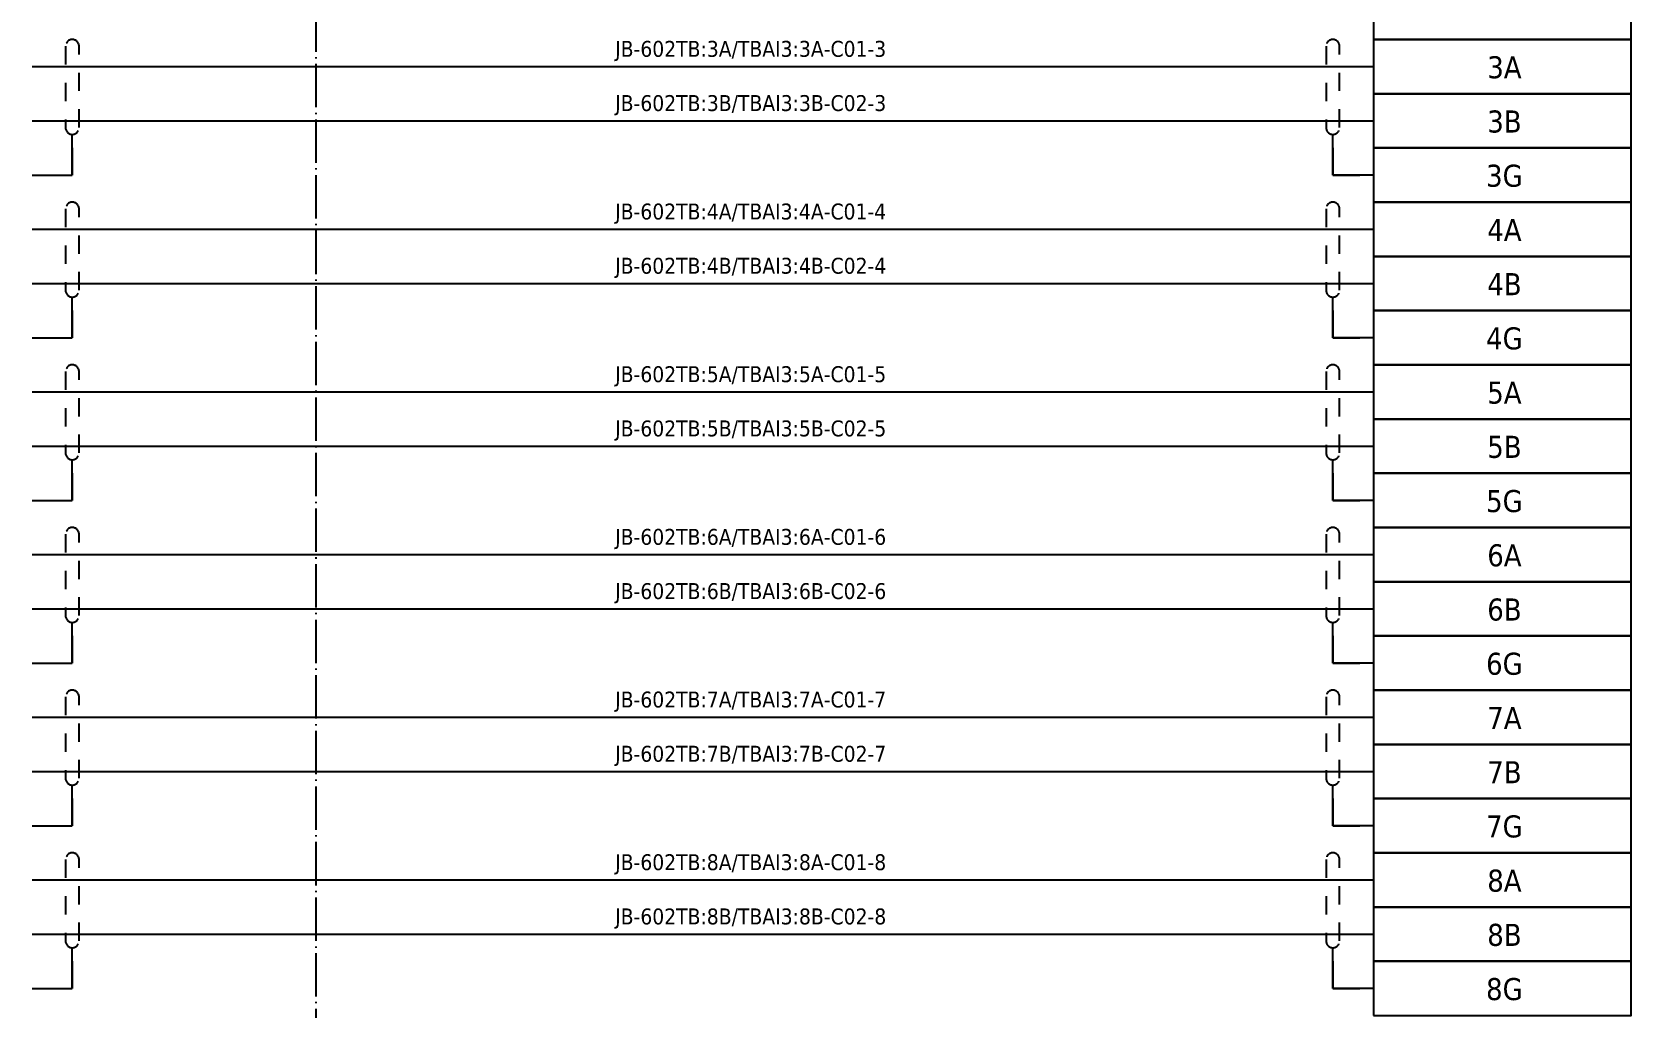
# Model space of a CAD drawing. Header units: millimetres. Extents: x 0 to 1792788, y -13 to 262234.
# Drawn here: x 89 to 207, y 151.6 to 223.6 of the extents above; entities that cross this region are included whole.
import ezdxf
from ezdxf.enums import TextEntityAlignment as Align

# ---------------------------------------------------------------- set-up
doc = ezdxf.new("R2010")
doc.units = ezdxf.units.MM
doc.linetypes.add('EPL_DASH', pattern=[1, 0.5, -0.5])
doc.linetypes.add('EPL_DASHDOT', pattern=[1, 0.8, -0.1, 0, -0.1])
for name, color, linetype, lineweight in [('EPLAN300', 5, 'Continuous', 25), ('EPLAN307', 134, 'EPL_DASHDOT', 25), ('EPLAN311', 7, 'Continuous', 25), ('EPLAN314', 5, 'EPL_DASH', 25), ('EPLAN400', 5, 'Continuous', 35), ('EPLAN405', 7, 'Continuous', 25), ('EPLAN421', 5, 'Continuous', 35), ('EPLAN433', 251, 'Continuous', 35), ('EPLAN500', 7, 'Continuous', 35), ('EPLAN501', 7, 'Continuous', 35), ('EPLAN502', 7, 'Continuous', 35), ('EPLAN503', 7, 'Continuous', 35), ('EPLAN504', 7, 'Continuous', 35), ('EPLAN546', 1, 'Continuous', 25)]:
    doc.layers.add(name, color=color, linetype=linetype, lineweight=lineweight)
doc.styles.add('Tahoma', font='')
doc.styles.get('Tahoma').set_extended_font_data('Tahoma')

# ---------------------------------------------------------------- blocks, each defined once
blk = doc.blocks.new('EPLSYM_LibrarySPECIAL_en_US_Symbol427_Variant5_Placement1_36')
at = {"layer": 'EPLAN421', "color": 5, "style": 'Tahoma'}
for tag, p in [('17_20029[1]', (-0.9525, 3.335)), ('17_20029[2]', (20.0025, 3.335))]:
    blk.add_attdef(tag, text='', height=1.1739, dxfattribs=at).set_placement(p, align=Align.BOTTOM_RIGHT)
at = {"layer": 'EPLAN433', "color": 251, "style": 'Tahoma'}
blk.add_attdef('17_20406_1', text='', height=1.6254, dxfattribs=at).set_placement((0.9525, 1.5875), align=Align.BOTTOM_RIGHT)
blk.add_attdef('17_20406', text='', height=1.6254, dxfattribs=at).set_placement((0.9525, 1.5875), align=Align.BOTTOM_LEFT)
blk = doc.blocks.new('EPLSYM_LibrarySPECIAL_en_US_Symbol427_Variant5_Placement1_37')
at = {"layer": 'EPLAN421', "color": 5, "style": 'Tahoma'}
for tag, p in [('17_20029[1]', (-0.9525, 3.335)), ('17_20029[2]', (20.0025, 3.335))]:
    blk.add_attdef(tag, text='', height=1.1739, dxfattribs=at).set_placement(p, align=Align.BOTTOM_RIGHT)
at = {"layer": 'EPLAN433', "color": 251, "style": 'Tahoma'}
blk.add_attdef('17_20406_1', text='', height=1.6254, dxfattribs=at).set_placement((0.9525, 1.5875), align=Align.BOTTOM_RIGHT)
blk.add_attdef('17_20406', text='', height=1.6254, dxfattribs=at).set_placement((0.9525, 1.5875), align=Align.BOTTOM_LEFT)
blk = doc.blocks.new('EPLSYM_LibrarySPECIAL_en_US_Symbol427_Variant5_Placement1_38')
at = {"layer": 'EPLAN421', "color": 5, "style": 'Tahoma'}
for tag, p in [('17_20029[1]', (-0.9525, 3.335)), ('17_20029[2]', (20.0025, 3.335))]:
    blk.add_attdef(tag, text='', height=1.1739, dxfattribs=at).set_placement(p, align=Align.BOTTOM_RIGHT)
at = {"layer": 'EPLAN433', "color": 251, "style": 'Tahoma'}
blk.add_attdef('17_20406_1', text='', height=1.6254, dxfattribs=at).set_placement((0.9525, 1.5875), align=Align.BOTTOM_RIGHT)
blk.add_attdef('17_20406', text='', height=1.6254, dxfattribs=at).set_placement((0.9525, 1.5875), align=Align.BOTTOM_LEFT)
blk = doc.blocks.new('EPLSYM_LibrarySPECIAL_en_US_Symbol427_Variant5_Placement1_39')
at = {"layer": 'EPLAN421', "color": 5, "style": 'Tahoma'}
for tag, p in [('17_20029[1]', (-0.9525, 3.335)), ('17_20029[2]', (20.0025, 3.335))]:
    blk.add_attdef(tag, text='', height=1.1739, dxfattribs=at).set_placement(p, align=Align.BOTTOM_RIGHT)
at = {"layer": 'EPLAN433', "color": 251, "style": 'Tahoma'}
blk.add_attdef('17_20406_1', text='', height=1.6254, dxfattribs=at).set_placement((0.9525, 1.5875), align=Align.BOTTOM_RIGHT)
blk.add_attdef('17_20406', text='', height=1.6254, dxfattribs=at).set_placement((0.9525, 1.5875), align=Align.BOTTOM_LEFT)
blk = doc.blocks.new('EPLSYM_LibrarySPECIAL_en_US_Symbol427_Variant5_Placement1_40')
at = {"layer": 'EPLAN421', "color": 5, "style": 'Tahoma'}
for tag, p in [('17_20029[1]', (-0.9525, 3.335)), ('17_20029[2]', (20.0025, 3.335))]:
    blk.add_attdef(tag, text='', height=1.1739, dxfattribs=at).set_placement(p, align=Align.BOTTOM_RIGHT)
at = {"layer": 'EPLAN433', "color": 251, "style": 'Tahoma'}
blk.add_attdef('17_20406_1', text='', height=1.6254, dxfattribs=at).set_placement((0.9525, 1.5875), align=Align.BOTTOM_RIGHT)
blk.add_attdef('17_20406', text='', height=1.6254, dxfattribs=at).set_placement((0.9525, 1.5875), align=Align.BOTTOM_LEFT)
blk = doc.blocks.new('EPLSYM_LibrarySPECIAL_en_US_Symbol427_Variant5_Placement1_41')
at = {"layer": 'EPLAN421', "color": 5, "style": 'Tahoma'}
for tag, p in [('17_20029[1]', (-0.9525, 3.335)), ('17_20029[2]', (20.0025, 3.335))]:
    blk.add_attdef(tag, text='', height=1.1739, dxfattribs=at).set_placement(p, align=Align.BOTTOM_RIGHT)
at = {"layer": 'EPLAN433', "color": 251, "style": 'Tahoma'}
blk.add_attdef('17_20406_1', text='', height=1.6254, dxfattribs=at).set_placement((0.9525, 1.5875), align=Align.BOTTOM_RIGHT)
blk.add_attdef('17_20406', text='', height=1.6254, dxfattribs=at).set_placement((0.9525, 1.5875), align=Align.BOTTOM_LEFT)
blk = doc.blocks.new('EPLSYM_LibrarySPECIAL_en_US_Symbol427_Variant5_Placement1_42')
at = {"layer": 'EPLAN421', "color": 5, "style": 'Tahoma'}
for tag, p in [('17_20029[1]', (-0.9525, 3.335)), ('17_20029[2]', (20.0025, 3.335))]:
    blk.add_attdef(tag, text='', height=1.1739, dxfattribs=at).set_placement(p, align=Align.BOTTOM_RIGHT)
at = {"layer": 'EPLAN433', "color": 251, "style": 'Tahoma'}
blk.add_attdef('17_20406_1', text='', height=1.6254, dxfattribs=at).set_placement((0.9525, 1.5875), align=Align.BOTTOM_RIGHT)
blk.add_attdef('17_20406', text='', height=1.6254, dxfattribs=at).set_placement((0.9525, 1.5875), align=Align.BOTTOM_LEFT)
blk = doc.blocks.new('EPLSYM_LibrarySPECIAL_en_US_Symbol427_Variant5_Placement1_43')
at = {"layer": 'EPLAN421', "color": 5, "style": 'Tahoma'}
for tag, p in [('17_20029[1]', (-0.9525, 3.335)), ('17_20029[2]', (20.0025, 3.335))]:
    blk.add_attdef(tag, text='', height=1.1739, dxfattribs=at).set_placement(p, align=Align.BOTTOM_RIGHT)
at = {"layer": 'EPLAN433', "color": 251, "style": 'Tahoma'}
blk.add_attdef('17_20406_1', text='', height=1.6254, dxfattribs=at).set_placement((0.9525, 1.5875), align=Align.BOTTOM_RIGHT)
blk.add_attdef('17_20406', text='', height=1.6254, dxfattribs=at).set_placement((0.9525, 1.5875), align=Align.BOTTOM_LEFT)
blk = doc.blocks.new('EPLSYM_LibrarySPECIAL_en_US_Symbol427_Variant5_Placement1_44')
at = {"layer": 'EPLAN421', "color": 5, "style": 'Tahoma'}
for tag, p in [('17_20029[1]', (-0.9525, 3.335)), ('17_20029[2]', (20.0025, 3.335))]:
    blk.add_attdef(tag, text='', height=1.1739, dxfattribs=at).set_placement(p, align=Align.BOTTOM_RIGHT)
at = {"layer": 'EPLAN433', "color": 251, "style": 'Tahoma'}
blk.add_attdef('17_20406_1', text='', height=1.6254, dxfattribs=at).set_placement((0.9525, 1.5875), align=Align.BOTTOM_RIGHT)
blk.add_attdef('17_20406', text='', height=1.6254, dxfattribs=at).set_placement((0.9525, 1.5875), align=Align.BOTTOM_LEFT)
blk = doc.blocks.new('EPLSYM_LibrarySPECIAL_en_US_Symbol427_Variant5_Placement1_45')
at = {"layer": 'EPLAN421', "color": 5, "style": 'Tahoma'}
for tag, p in [('17_20029[1]', (-0.9525, 3.335)), ('17_20029[2]', (20.0025, 3.335))]:
    blk.add_attdef(tag, text='', height=1.1739, dxfattribs=at).set_placement(p, align=Align.BOTTOM_RIGHT)
at = {"layer": 'EPLAN433', "color": 251, "style": 'Tahoma'}
blk.add_attdef('17_20406_1', text='', height=1.6254, dxfattribs=at).set_placement((0.9525, 1.5875), align=Align.BOTTOM_RIGHT)
blk.add_attdef('17_20406', text='', height=1.6254, dxfattribs=at).set_placement((0.9525, 1.5875), align=Align.BOTTOM_LEFT)
blk = doc.blocks.new('EPLSYM_LibrarySPECIAL_en_US_Symbol427_Variant5_Placement1_46')
at = {"layer": 'EPLAN421', "color": 5, "style": 'Tahoma'}
for tag, p in [('17_20029[1]', (-0.9525, 3.335)), ('17_20029[2]', (20.0025, 3.335))]:
    blk.add_attdef(tag, text='', height=1.1739, dxfattribs=at).set_placement(p, align=Align.BOTTOM_RIGHT)
at = {"layer": 'EPLAN433', "color": 251, "style": 'Tahoma'}
blk.add_attdef('17_20406_1', text='', height=1.6254, dxfattribs=at).set_placement((0.9525, 1.5875), align=Align.BOTTOM_RIGHT)
blk.add_attdef('17_20406', text='', height=1.6254, dxfattribs=at).set_placement((0.9525, 1.5875), align=Align.BOTTOM_LEFT)
blk = doc.blocks.new('EPLSYM_LibrarySPECIAL_en_US_Symbol427_Variant5_Placement1_47')
at = {"layer": 'EPLAN421', "color": 5, "style": 'Tahoma'}
for tag, p in [('17_20029[1]', (-0.9525, 3.335)), ('17_20029[2]', (20.0025, 3.335))]:
    blk.add_attdef(tag, text='', height=1.1739, dxfattribs=at).set_placement(p, align=Align.BOTTOM_RIGHT)
at = {"layer": 'EPLAN433', "color": 251, "style": 'Tahoma'}
blk.add_attdef('17_20406_1', text='', height=1.6254, dxfattribs=at).set_placement((0.9525, 1.5875), align=Align.BOTTOM_RIGHT)
blk.add_attdef('17_20406', text='', height=1.6254, dxfattribs=at).set_placement((0.9525, 1.5875), align=Align.BOTTOM_LEFT)
blk = doc.blocks.new('EPLSYM_LibrarySPECIAL_en_US_Symbol427_Variant5_Placement1_65')
at = {"layer": 'EPLAN421', "color": 5, "style": 'Tahoma'}
for tag, p in [('17_20029[1]', (-0.9525, 3.335)), ('17_20029[2]', (20.0025, 3.335))]:
    blk.add_attdef(tag, text='', height=1.1739, dxfattribs=at).set_placement(p, align=Align.BOTTOM_RIGHT)
at = {"layer": 'EPLAN433', "color": 251, "style": 'Tahoma'}
blk.add_attdef('17_20406_1', text='', height=1.6254, dxfattribs=at).set_placement((0.9525, 1.5875), align=Align.BOTTOM_RIGHT)
blk.add_attdef('17_20406', text='', height=1.6254, dxfattribs=at).set_placement((0.9525, 1.5875), align=Align.BOTTOM_LEFT)
blk = doc.blocks.new('EPLSYM_LibrarySPECIAL_en_US_Symbol427_Variant5_Placement1_66')
at = {"layer": 'EPLAN421', "color": 5, "style": 'Tahoma'}
for tag, p in [('17_20029[1]', (-0.9525, 3.335)), ('17_20029[2]', (20.0025, 3.335))]:
    blk.add_attdef(tag, text='', height=1.1739, dxfattribs=at).set_placement(p, align=Align.BOTTOM_RIGHT)
at = {"layer": 'EPLAN433', "color": 251, "style": 'Tahoma'}
blk.add_attdef('17_20406_1', text='', height=1.6254, dxfattribs=at).set_placement((0.9525, 1.5875), align=Align.BOTTOM_RIGHT)
blk.add_attdef('17_20406', text='', height=1.6254, dxfattribs=at).set_placement((0.9525, 1.5875), align=Align.BOTTOM_LEFT)
blk = doc.blocks.new('EPLSYM_LibrarySPECIAL_en_US_Symbol427_Variant5_Placement1_67')
at = {"layer": 'EPLAN421', "color": 5, "style": 'Tahoma'}
for tag, p in [('17_20029[1]', (-0.9525, 3.335)), ('17_20029[2]', (20.0025, 3.335))]:
    blk.add_attdef(tag, text='', height=1.1739, dxfattribs=at).set_placement(p, align=Align.BOTTOM_RIGHT)
at = {"layer": 'EPLAN433', "color": 251, "style": 'Tahoma'}
blk.add_attdef('17_20406_1', text='', height=1.6254, dxfattribs=at).set_placement((0.9525, 1.5875), align=Align.BOTTOM_RIGHT)
blk.add_attdef('17_20406', text='', height=1.6254, dxfattribs=at).set_placement((0.9525, 1.5875), align=Align.BOTTOM_LEFT)
blk = doc.blocks.new('EPLSYM_LibrarySPECIAL_en_US_Symbol427_Variant5_Placement1_68')
at = {"layer": 'EPLAN421', "color": 5, "style": 'Tahoma'}
for tag, p in [('17_20029[1]', (-0.9525, 3.335)), ('17_20029[2]', (20.0025, 3.335))]:
    blk.add_attdef(tag, text='', height=1.1739, dxfattribs=at).set_placement(p, align=Align.BOTTOM_RIGHT)
at = {"layer": 'EPLAN433', "color": 251, "style": 'Tahoma'}
blk.add_attdef('17_20406_1', text='', height=1.6254, dxfattribs=at).set_placement((0.9525, 1.5875), align=Align.BOTTOM_RIGHT)
blk.add_attdef('17_20406', text='', height=1.6254, dxfattribs=at).set_placement((0.9525, 1.5875), align=Align.BOTTOM_LEFT)
blk = doc.blocks.new('EPLSYM_LibrarySPECIAL_en_US_Symbol427_Variant5_Placement1_69')
at = {"layer": 'EPLAN421', "color": 5, "style": 'Tahoma'}
for tag, p in [('17_20029[1]', (-0.9525, 3.335)), ('17_20029[2]', (20.0025, 3.335))]:
    blk.add_attdef(tag, text='', height=1.1739, dxfattribs=at).set_placement(p, align=Align.BOTTOM_RIGHT)
at = {"layer": 'EPLAN433', "color": 251, "style": 'Tahoma'}
blk.add_attdef('17_20406_1', text='', height=1.6254, dxfattribs=at).set_placement((0.9525, 1.5875), align=Align.BOTTOM_RIGHT)
blk.add_attdef('17_20406', text='', height=1.6254, dxfattribs=at).set_placement((0.9525, 1.5875), align=Align.BOTTOM_LEFT)
blk = doc.blocks.new('EPLSYM_LibrarySPECIAL_en_US_Symbol427_Variant5_Placement1_70')
at = {"layer": 'EPLAN421', "color": 5, "style": 'Tahoma'}
for tag, p in [('17_20029[1]', (-0.9525, 3.335)), ('17_20029[2]', (20.0025, 3.335))]:
    blk.add_attdef(tag, text='', height=1.1739, dxfattribs=at).set_placement(p, align=Align.BOTTOM_RIGHT)
at = {"layer": 'EPLAN433', "color": 251, "style": 'Tahoma'}
blk.add_attdef('17_20406_1', text='', height=1.6254, dxfattribs=at).set_placement((0.9525, 1.5875), align=Align.BOTTOM_RIGHT)
blk.add_attdef('17_20406', text='', height=1.6254, dxfattribs=at).set_placement((0.9525, 1.5875), align=Align.BOTTOM_LEFT)
blk = doc.blocks.new('EPLSYM_LibrarySPECIAL_Symbol5_Variant1_Placement1_18')
at = {"layer": 'EPLAN314', "ltscale": 2.7}
for p, q in [((-0.5, 6.5), (-0.5, 0.5)), ((0.5, 0.5), (0.5, 6.5))]:
    blk.add_line(p, q, dxfattribs=at)
for centre, start, end in [((0, 6.5), 0, 180), ((0, 0.5), 180, 0)]:
    blk.add_arc(centre, 0.5, start, end, dxfattribs=at)
blk = doc.blocks.new('EPLSYM_LibrarySPECIAL_Symbol5_Variant1_Placement1_19')
at = {"layer": 'EPLAN314', "ltscale": 2.7}
for p, q in [((-0.5, 6.5), (-0.5, 0.5)), ((0.5, 0.5), (0.5, 6.5))]:
    blk.add_line(p, q, dxfattribs=at)
for centre, start, end in [((0, 6.5), 0, 180), ((0, 0.5), 180, 0)]:
    blk.add_arc(centre, 0.5, start, end, dxfattribs=at)
blk = doc.blocks.new('EPLSYM_LibrarySPECIAL_Symbol5_Variant1_Placement1_20')
at = {"layer": 'EPLAN314', "ltscale": 2.7}
for p, q in [((-0.5, 6.5), (-0.5, 0.5)), ((0.5, 0.5), (0.5, 6.5))]:
    blk.add_line(p, q, dxfattribs=at)
for centre, start, end in [((0, 6.5), 0, 180), ((0, 0.5), 180, 0)]:
    blk.add_arc(centre, 0.5, start, end, dxfattribs=at)
blk = doc.blocks.new('EPLSYM_LibrarySPECIAL_Symbol5_Variant1_Placement1_21')
at = {"layer": 'EPLAN314', "ltscale": 2.7}
for p, q in [((-0.5, 6.5), (-0.5, 0.5)), ((0.5, 0.5), (0.5, 6.5))]:
    blk.add_line(p, q, dxfattribs=at)
for centre, start, end in [((0, 6.5), 0, 180), ((0, 0.5), 180, 0)]:
    blk.add_arc(centre, 0.5, start, end, dxfattribs=at)
blk = doc.blocks.new('EPLSYM_LibrarySPECIAL_Symbol5_Variant1_Placement1_22')
at = {"layer": 'EPLAN314', "ltscale": 2.7}
for p, q in [((-0.5, 6.5), (-0.5, 0.5)), ((0.5, 0.5), (0.5, 6.5))]:
    blk.add_line(p, q, dxfattribs=at)
for centre, start, end in [((0, 6.5), 0, 180), ((0, 0.5), 180, 0)]:
    blk.add_arc(centre, 0.5, start, end, dxfattribs=at)
blk = doc.blocks.new('EPLSYM_LibrarySPECIAL_Symbol5_Variant1_Placement1_23')
at = {"layer": 'EPLAN314', "ltscale": 2.7}
for p, q in [((-0.5, 6.5), (-0.5, 0.5)), ((0.5, 0.5), (0.5, 6.5))]:
    blk.add_line(p, q, dxfattribs=at)
for centre, start, end in [((0, 6.5), 0, 180), ((0, 0.5), 180, 0)]:
    blk.add_arc(centre, 0.5, start, end, dxfattribs=at)
blk = doc.blocks.new('EPLSYM_LibrarySPECIAL_Symbol5_Variant1_Placement1_34')
at = {"layer": 'EPLAN314', "ltscale": 2.7}
for p, q in [((-0.5, 6.5), (-0.5, 0.5)), ((0.5, 0.5), (0.5, 6.5))]:
    blk.add_line(p, q, dxfattribs=at)
for centre, start, end in [((0, 6.5), 0, 180), ((0, 0.5), 180, 0)]:
    blk.add_arc(centre, 0.5, start, end, dxfattribs=at)
blk = doc.blocks.new('EPLSYM_LibrarySPECIAL_Symbol5_Variant1_Placement1_35')
at = {"layer": 'EPLAN314', "ltscale": 2.7}
for p, q in [((-0.5, 6.5), (-0.5, 0.5)), ((0.5, 0.5), (0.5, 6.5))]:
    blk.add_line(p, q, dxfattribs=at)
for centre, start, end in [((0, 6.5), 0, 180), ((0, 0.5), 180, 0)]:
    blk.add_arc(centre, 0.5, start, end, dxfattribs=at)
blk = doc.blocks.new('EPLSYM_LibrarySPECIAL_Symbol5_Variant1_Placement1_36')
at = {"layer": 'EPLAN314', "ltscale": 2.7}
for p, q in [((-0.5, 6.5), (-0.5, 0.5)), ((0.5, 0.5), (0.5, 6.5))]:
    blk.add_line(p, q, dxfattribs=at)
for centre, start, end in [((0, 6.5), 0, 180), ((0, 0.5), 180, 0)]:
    blk.add_arc(centre, 0.5, start, end, dxfattribs=at)
blk = doc.blocks.new('EPLSYM_LibrarySPECIAL_Symbol5_Variant1_Placement1_37')
at = {"layer": 'EPLAN314', "ltscale": 2.7}
for p, q in [((-0.5, 6.5), (-0.5, 0.5)), ((0.5, 0.5), (0.5, 6.5))]:
    blk.add_line(p, q, dxfattribs=at)
for centre, start, end in [((0, 6.5), 0, 180), ((0, 0.5), 180, 0)]:
    blk.add_arc(centre, 0.5, start, end, dxfattribs=at)
blk = doc.blocks.new('EPLSYM_LibrarySPECIAL_Symbol5_Variant1_Placement1_38')
at = {"layer": 'EPLAN314', "ltscale": 2.7}
for p, q in [((-0.5, 6.5), (-0.5, 0.5)), ((0.5, 0.5), (0.5, 6.5))]:
    blk.add_line(p, q, dxfattribs=at)
for centre, start, end in [((0, 6.5), 0, 180), ((0, 0.5), 180, 0)]:
    blk.add_arc(centre, 0.5, start, end, dxfattribs=at)
blk = doc.blocks.new('EPLSYM_LibrarySPECIAL_Symbol5_Variant1_Placement1_39')
at = {"layer": 'EPLAN314', "ltscale": 2.7}
for p, q in [((-0.5, 6.5), (-0.5, 0.5)), ((0.5, 0.5), (0.5, 6.5))]:
    blk.add_line(p, q, dxfattribs=at)
for centre, start, end in [((0, 6.5), 0, 180), ((0, 0.5), 180, 0)]:
    blk.add_arc(centre, 0.5, start, end, dxfattribs=at)
blk = doc.blocks.new('EPLSYM_LibrarySPECIAL_Symbol308_Variant0_Placement0')
at = {"layer": 'EPLAN405', "color": 7, "style": 'Tahoma'}
for tag, p in [('17_31011', (1.5, 6.35)), ('17_31002', (1.5, 0.5))]:
    blk.add_attdef(tag, text='', height=1.17, dxfattribs=at).set_placement(p, align=Align.BOTTOM_LEFT)
for tag, p in [('17_31004', (1.5, 4.4)), ('17_31003', (1.5, 2.45))]:
    blk.add_attdef(tag, p, '', height=1.17, dxfattribs=at)
blk = doc.blocks.new('EPLSYM_LibrarySPECIAL_Symbol2_Variant0_Placement1_16')
at = {"layer": 'EPLAN307', "lineweight": 25, "ltscale": 4}
blk.add_lwpolyline([(0, -198), (107, -198), (107, 0), (0, 0)], close=True, dxfattribs=at)
at = {"layer": 'EPLAN400', "color": 5, "style": 'Tahoma'}
blk.add_attdef('88_20010', text='', height=2.2575, dxfattribs=at).set_placement((-1.5, -0.9515), align=Align.TOP_RIGHT)
at = {"layer": 'EPLAN500', "color": 7, "style": 'Tahoma'}
blk.add_attdef('88_20027', text='', height=1.6254, dxfattribs=at).set_placement((-1.5, -4.57508), align=Align.TOP_RIGHT)
at = {"layer": 'EPLAN501', "color": 7, "style": 'Tahoma'}
blk.add_attdef('88_20011', text='', height=1.6254, dxfattribs=at).set_placement((-1.5, -9.97508), align=Align.TOP_RIGHT)
at = {"layer": 'EPLAN502', "color": 7, "style": 'Tahoma'}
blk.add_attdef('88_20025', text='', height=1.6254, dxfattribs=at).set_placement((-1.5, -12.67508), align=Align.TOP_RIGHT)
at = {"layer": 'EPLAN503', "color": 7, "style": 'Tahoma'}
blk.add_attdef('88_20024', text='', height=1.6254, dxfattribs=at).set_placement((-1.5, -15.37508), align=Align.TOP_RIGHT)
at = {"layer": 'EPLAN504', "color": 7, "style": 'Tahoma'}
blk.add_attdef('88_20901[1]', text='', height=1.6254, dxfattribs=at).set_placement((-1.5, -7.27508), align=Align.TOP_RIGHT)

msp = doc.modelspace()

# ---------------------------------------------------------------- linework, layer by layer
at = {"layer": 'EPLAN300', "color": 3, "lineweight": 25, "ltscale": 4}
for points in [[(188, 223), (207, 223), (207, 227), (188, 227)], [(188, 211), (207, 211), (207, 215), (188, 215)], [(188, 199), (207, 199), (207, 203), (188, 203)], [(188, 187), (207, 187), (207, 191), (188, 191)], [(188, 175), (207, 175), (207, 179), (188, 179)], [(188, 163), (207, 163), (207, 167), (188, 167)], [(188, 151), (207, 151), (207, 155), (188, 155)]]:
    msp.add_lwpolyline(points, close=True, dxfattribs=at)
at = {"layer": 'EPLAN300', "lineweight": 25, "ltscale": 4}
for points in [[(188, 219), (207, 219), (207, 223), (188, 223)], [(188, 215), (207, 215), (207, 219), (188, 219)], [(188, 207), (207, 207), (207, 211), (188, 211)], [(188, 203), (207, 203), (207, 207), (188, 207)], [(188, 195), (207, 195), (207, 199), (188, 199)], [(188, 191), (207, 191), (207, 195), (188, 195)], [(188, 183), (207, 183), (207, 187), (188, 187)], [(188, 179), (207, 179), (207, 183), (188, 183)], [(188, 171), (207, 171), (207, 175), (188, 175)], [(188, 167), (207, 167), (207, 171), (188, 171)], [(188, 159), (207, 159), (207, 163), (188, 163)], [(188, 155), (207, 155), (207, 159), (188, 159)]]:
    msp.add_lwpolyline(points, close=True, dxfattribs=at)
at = {"layer": 'EPLAN311', "color": 7, "ltscale": 4}
for p, q in [((89.05, 221), (188, 221)), ((89.05, 217), (188, 217)), ((89.05, 209), (188, 209)), ((89.05, 205), (188, 205)), ((89.05, 197), (188, 197)), ((89.05, 193), (188, 193)), ((89.05, 185), (188, 185)), ((89.05, 181), (188, 181)), ((89.05, 173), (188, 173)), ((89.05, 169), (188, 169)), ((89.05, 161), (188, 161)), ((89.05, 157), (188, 157))]:
    msp.add_line(p, q, dxfattribs=at)
at = {"layer": 'EPLAN311', "color": 1, "linetype": 'Continuous', "lineweight": 25, "ltscale": 4}
for p, q in [((92, 215), (92, 213)), ((185, 215), (185, 213)), ((90, 213), (92, 213)), ((185, 213), (187, 213)), ((92, 203), (92, 201)), ((185, 203), (185, 201)), ((90, 201), (92, 201)), ((185, 201), (187, 201)), ((92, 191), (92, 189)), ((185, 191), (185, 189)), ((90, 189), (92, 189)), ((185, 189), (187, 189)), ((92, 179), (92, 177)), ((185, 179), (185, 177)), ((90, 177), (92, 177)), ((185, 177), (187, 177)), ((92, 167), (92, 165)), ((185, 167), (185, 165)), ((90, 165), (92, 165)), ((185, 165), (187, 165)), ((92, 155), (92, 153)), ((185, 155), (185, 153)), ((90, 153), (92, 153)), ((185, 153), (187, 153))]:
    msp.add_line(p, q, dxfattribs=at)
at = {"layer": 'EPLAN546', "ltscale": 4}
for p, q in [((92, 213), (92, 216)), ((185, 213), (185, 216)), ((89.05, 213), (92, 213)), ((188, 213), (185, 213)), ((92, 201), (92, 204)), ((185, 201), (185, 204)), ((89.05, 201), (92, 201)), ((188, 201), (185, 201)), ((92, 189), (92, 192)), ((185, 189), (185, 192)), ((89.05, 189), (92, 189)), ((188, 189), (185, 189)), ((92, 177), (92, 180)), ((185, 177), (185, 180)), ((89.05, 177), (92, 177)), ((188, 177), (185, 177)), ((92, 165), (92, 168)), ((185, 165), (185, 168)), ((89.05, 165), (92, 165)), ((188, 165), (185, 165)), ((92, 153), (92, 156)), ((185, 153), (185, 156)), ((89.05, 153), (92, 153)), ((188, 153), (185, 153))]:
    msp.add_line(p, q, dxfattribs=at)

# ---------------------------------------------------------------- block references
for name, p in [('EPLSYM_LibrarySPECIAL_Symbol2_Variant0_Placement1_16', (3, 252)), ('EPLSYM_LibrarySPECIAL_Symbol5_Variant1_Placement1_18', (92, 216)), ('EPLSYM_LibrarySPECIAL_Symbol5_Variant1_Placement1_34', (185, 216)), ('EPLSYM_LibrarySPECIAL_Symbol5_Variant1_Placement1_19', (92, 204)), ('EPLSYM_LibrarySPECIAL_Symbol5_Variant1_Placement1_35', (185, 204)), ('EPLSYM_LibrarySPECIAL_Symbol5_Variant1_Placement1_20', (92, 192)), ('EPLSYM_LibrarySPECIAL_Symbol5_Variant1_Placement1_36', (185, 192)), ('EPLSYM_LibrarySPECIAL_Symbol5_Variant1_Placement1_21', (92, 180)), ('EPLSYM_LibrarySPECIAL_Symbol5_Variant1_Placement1_37', (185, 180)), ('EPLSYM_LibrarySPECIAL_Symbol5_Variant1_Placement1_22', (92, 168)), ('EPLSYM_LibrarySPECIAL_Symbol5_Variant1_Placement1_38', (185, 168)), ('EPLSYM_LibrarySPECIAL_Symbol5_Variant1_Placement1_23', (92, 156)), ('EPLSYM_LibrarySPECIAL_Symbol5_Variant1_Placement1_39', (185, 156))]:
    msp.add_blockref(name, p)
ref = msp.add_blockref('EPLSYM_LibrarySPECIAL_Symbol308_Variant0_Placement0', (132, 221))
ref.add_attrib('17_31011', 'JB-602TB:3A/TBAI3:3A-C01-3', dxfattribs={"layer": 'EPLAN405', "color": 7, "height": 1.1739, "style": 'Tahoma'}).set_placement((132.05, 221.37), align=Align.BOTTOM_LEFT)
ref = msp.add_blockref('EPLSYM_LibrarySPECIAL_en_US_Symbol427_Variant5_Placement1_36', (188, 221))
ref.add_attrib('17_20011', '3A', dxfattribs={"layer": 'EPLAN501', "color": 7, "height": 1.625, "style": 'Tahoma'}).set_placement((197.66, 219.65), align=Align.BOTTOM_CENTER)
ref = msp.add_blockref('EPLSYM_LibrarySPECIAL_Symbol308_Variant0_Placement0', (132, 217))
ref.add_attrib('17_31011', 'JB-602TB:3B/TBAI3:3B-C02-3', dxfattribs={"layer": 'EPLAN405', "color": 7, "height": 1.1739, "style": 'Tahoma'}).set_placement((132.05, 217.37), align=Align.BOTTOM_LEFT)
ref = msp.add_blockref('EPLSYM_LibrarySPECIAL_en_US_Symbol427_Variant5_Placement1_37', (188, 217))
ref.add_attrib('17_20011', '3B', dxfattribs={"layer": 'EPLAN501', "color": 7, "height": 1.625, "style": 'Tahoma'}).set_placement((197.66, 215.65), align=Align.BOTTOM_CENTER)
ref = msp.add_blockref('EPLSYM_LibrarySPECIAL_en_US_Symbol427_Variant5_Placement1_65', (188, 213))
ref.add_attrib('17_20011', '3G', dxfattribs={"layer": 'EPLAN501', "color": 7, "height": 1.625, "style": 'Tahoma'}).set_placement((197.66, 211.65), align=Align.BOTTOM_CENTER)
ref = msp.add_blockref('EPLSYM_LibrarySPECIAL_Symbol308_Variant0_Placement0', (132, 209))
ref.add_attrib('17_31011', 'JB-602TB:4A/TBAI3:4A-C01-4', dxfattribs={"layer": 'EPLAN405', "color": 7, "height": 1.1739, "style": 'Tahoma'}).set_placement((132.05, 209.37), align=Align.BOTTOM_LEFT)
ref = msp.add_blockref('EPLSYM_LibrarySPECIAL_en_US_Symbol427_Variant5_Placement1_38', (188, 209))
ref.add_attrib('17_20011', '4A', dxfattribs={"layer": 'EPLAN501', "color": 7, "height": 1.625, "style": 'Tahoma'}).set_placement((197.66, 207.65), align=Align.BOTTOM_CENTER)
ref = msp.add_blockref('EPLSYM_LibrarySPECIAL_Symbol308_Variant0_Placement0', (132, 205))
ref.add_attrib('17_31011', 'JB-602TB:4B/TBAI3:4B-C02-4', dxfattribs={"layer": 'EPLAN405', "color": 7, "height": 1.1739, "style": 'Tahoma'}).set_placement((132.05, 205.37), align=Align.BOTTOM_LEFT)
ref = msp.add_blockref('EPLSYM_LibrarySPECIAL_en_US_Symbol427_Variant5_Placement1_39', (188, 205))
ref.add_attrib('17_20011', '4B', dxfattribs={"layer": 'EPLAN501', "color": 7, "height": 1.625, "style": 'Tahoma'}).set_placement((197.66, 203.65), align=Align.BOTTOM_CENTER)
ref = msp.add_blockref('EPLSYM_LibrarySPECIAL_en_US_Symbol427_Variant5_Placement1_66', (188, 201))
ref.add_attrib('17_20011', '4G', dxfattribs={"layer": 'EPLAN501', "color": 7, "height": 1.625, "style": 'Tahoma'}).set_placement((197.66, 199.65), align=Align.BOTTOM_CENTER)
ref = msp.add_blockref('EPLSYM_LibrarySPECIAL_Symbol308_Variant0_Placement0', (132, 197))
ref.add_attrib('17_31011', 'JB-602TB:5A/TBAI3:5A-C01-5', dxfattribs={"layer": 'EPLAN405', "color": 7, "height": 1.1739, "style": 'Tahoma'}).set_placement((132.05, 197.37), align=Align.BOTTOM_LEFT)
ref = msp.add_blockref('EPLSYM_LibrarySPECIAL_en_US_Symbol427_Variant5_Placement1_40', (188, 197))
ref.add_attrib('17_20011', '5A', dxfattribs={"layer": 'EPLAN501', "color": 7, "height": 1.625, "style": 'Tahoma'}).set_placement((197.66, 195.65), align=Align.BOTTOM_CENTER)
ref = msp.add_blockref('EPLSYM_LibrarySPECIAL_Symbol308_Variant0_Placement0', (132, 193))
ref.add_attrib('17_31011', 'JB-602TB:5B/TBAI3:5B-C02-5', dxfattribs={"layer": 'EPLAN405', "color": 7, "height": 1.1739, "style": 'Tahoma'}).set_placement((132.05, 193.37), align=Align.BOTTOM_LEFT)
ref = msp.add_blockref('EPLSYM_LibrarySPECIAL_en_US_Symbol427_Variant5_Placement1_41', (188, 193))
ref.add_attrib('17_20011', '5B', dxfattribs={"layer": 'EPLAN501', "color": 7, "height": 1.625, "style": 'Tahoma'}).set_placement((197.66, 191.65), align=Align.BOTTOM_CENTER)
ref = msp.add_blockref('EPLSYM_LibrarySPECIAL_en_US_Symbol427_Variant5_Placement1_67', (188, 189))
ref.add_attrib('17_20011', '5G', dxfattribs={"layer": 'EPLAN501', "color": 7, "height": 1.625, "style": 'Tahoma'}).set_placement((197.66, 187.65), align=Align.BOTTOM_CENTER)
ref = msp.add_blockref('EPLSYM_LibrarySPECIAL_Symbol308_Variant0_Placement0', (132, 185))
ref.add_attrib('17_31011', 'JB-602TB:6A/TBAI3:6A-C01-6', dxfattribs={"layer": 'EPLAN405', "color": 7, "height": 1.1739, "style": 'Tahoma'}).set_placement((132.05, 185.37), align=Align.BOTTOM_LEFT)
ref = msp.add_blockref('EPLSYM_LibrarySPECIAL_en_US_Symbol427_Variant5_Placement1_42', (188, 185))
ref.add_attrib('17_20011', '6A', dxfattribs={"layer": 'EPLAN501', "color": 7, "height": 1.625, "style": 'Tahoma'}).set_placement((197.66, 183.65), align=Align.BOTTOM_CENTER)
ref = msp.add_blockref('EPLSYM_LibrarySPECIAL_Symbol308_Variant0_Placement0', (132, 181))
ref.add_attrib('17_31011', 'JB-602TB:6B/TBAI3:6B-C02-6', dxfattribs={"layer": 'EPLAN405', "color": 7, "height": 1.1739, "style": 'Tahoma'}).set_placement((132.05, 181.37), align=Align.BOTTOM_LEFT)
ref = msp.add_blockref('EPLSYM_LibrarySPECIAL_en_US_Symbol427_Variant5_Placement1_43', (188, 181))
ref.add_attrib('17_20011', '6B', dxfattribs={"layer": 'EPLAN501', "color": 7, "height": 1.625, "style": 'Tahoma'}).set_placement((197.66, 179.65), align=Align.BOTTOM_CENTER)
ref = msp.add_blockref('EPLSYM_LibrarySPECIAL_en_US_Symbol427_Variant5_Placement1_68', (188, 177))
ref.add_attrib('17_20011', '6G', dxfattribs={"layer": 'EPLAN501', "color": 7, "height": 1.625, "style": 'Tahoma'}).set_placement((197.66, 175.65), align=Align.BOTTOM_CENTER)
ref = msp.add_blockref('EPLSYM_LibrarySPECIAL_Symbol308_Variant0_Placement0', (132, 173))
ref.add_attrib('17_31011', 'JB-602TB:7A/TBAI3:7A-C01-7', dxfattribs={"layer": 'EPLAN405', "color": 7, "height": 1.1739, "style": 'Tahoma'}).set_placement((132.05, 173.37), align=Align.BOTTOM_LEFT)
ref = msp.add_blockref('EPLSYM_LibrarySPECIAL_en_US_Symbol427_Variant5_Placement1_44', (188, 173))
ref.add_attrib('17_20011', '7A', dxfattribs={"layer": 'EPLAN501', "color": 7, "height": 1.625, "style": 'Tahoma'}).set_placement((197.66, 171.65), align=Align.BOTTOM_CENTER)
ref = msp.add_blockref('EPLSYM_LibrarySPECIAL_Symbol308_Variant0_Placement0', (132, 169))
ref.add_attrib('17_31011', 'JB-602TB:7B/TBAI3:7B-C02-7', dxfattribs={"layer": 'EPLAN405', "color": 7, "height": 1.1739, "style": 'Tahoma'}).set_placement((132.05, 169.37), align=Align.BOTTOM_LEFT)
ref = msp.add_blockref('EPLSYM_LibrarySPECIAL_en_US_Symbol427_Variant5_Placement1_45', (188, 169))
ref.add_attrib('17_20011', '7B', dxfattribs={"layer": 'EPLAN501', "color": 7, "height": 1.625, "style": 'Tahoma'}).set_placement((197.66, 167.65), align=Align.BOTTOM_CENTER)
ref = msp.add_blockref('EPLSYM_LibrarySPECIAL_en_US_Symbol427_Variant5_Placement1_69', (188, 165))
ref.add_attrib('17_20011', '7G', dxfattribs={"layer": 'EPLAN501', "color": 7, "height": 1.625, "style": 'Tahoma'}).set_placement((197.66, 163.65), align=Align.BOTTOM_CENTER)
ref = msp.add_blockref('EPLSYM_LibrarySPECIAL_Symbol308_Variant0_Placement0', (132, 161))
ref.add_attrib('17_31011', 'JB-602TB:8A/TBAI3:8A-C01-8', dxfattribs={"layer": 'EPLAN405', "color": 7, "height": 1.1739, "style": 'Tahoma'}).set_placement((132.05, 161.37), align=Align.BOTTOM_LEFT)
ref = msp.add_blockref('EPLSYM_LibrarySPECIAL_en_US_Symbol427_Variant5_Placement1_46', (188, 161))
ref.add_attrib('17_20011', '8A', dxfattribs={"layer": 'EPLAN501', "color": 7, "height": 1.625, "style": 'Tahoma'}).set_placement((197.66, 159.65), align=Align.BOTTOM_CENTER)
ref = msp.add_blockref('EPLSYM_LibrarySPECIAL_Symbol308_Variant0_Placement0', (132, 157))
ref.add_attrib('17_31011', 'JB-602TB:8B/TBAI3:8B-C02-8', dxfattribs={"layer": 'EPLAN405', "color": 7, "height": 1.1739, "style": 'Tahoma'}).set_placement((132.05, 157.37), align=Align.BOTTOM_LEFT)
ref = msp.add_blockref('EPLSYM_LibrarySPECIAL_en_US_Symbol427_Variant5_Placement1_47', (188, 157))
ref.add_attrib('17_20011', '8B', dxfattribs={"layer": 'EPLAN501', "color": 7, "height": 1.625, "style": 'Tahoma'}).set_placement((197.66, 155.65), align=Align.BOTTOM_CENTER)
ref = msp.add_blockref('EPLSYM_LibrarySPECIAL_en_US_Symbol427_Variant5_Placement1_70', (188, 153))
ref.add_attrib('17_20011', '8G', dxfattribs={"layer": 'EPLAN501', "color": 7, "height": 1.625, "style": 'Tahoma'}).set_placement((197.66, 151.65), align=Align.BOTTOM_CENTER)

doc.saveas('drawing.dxf')
